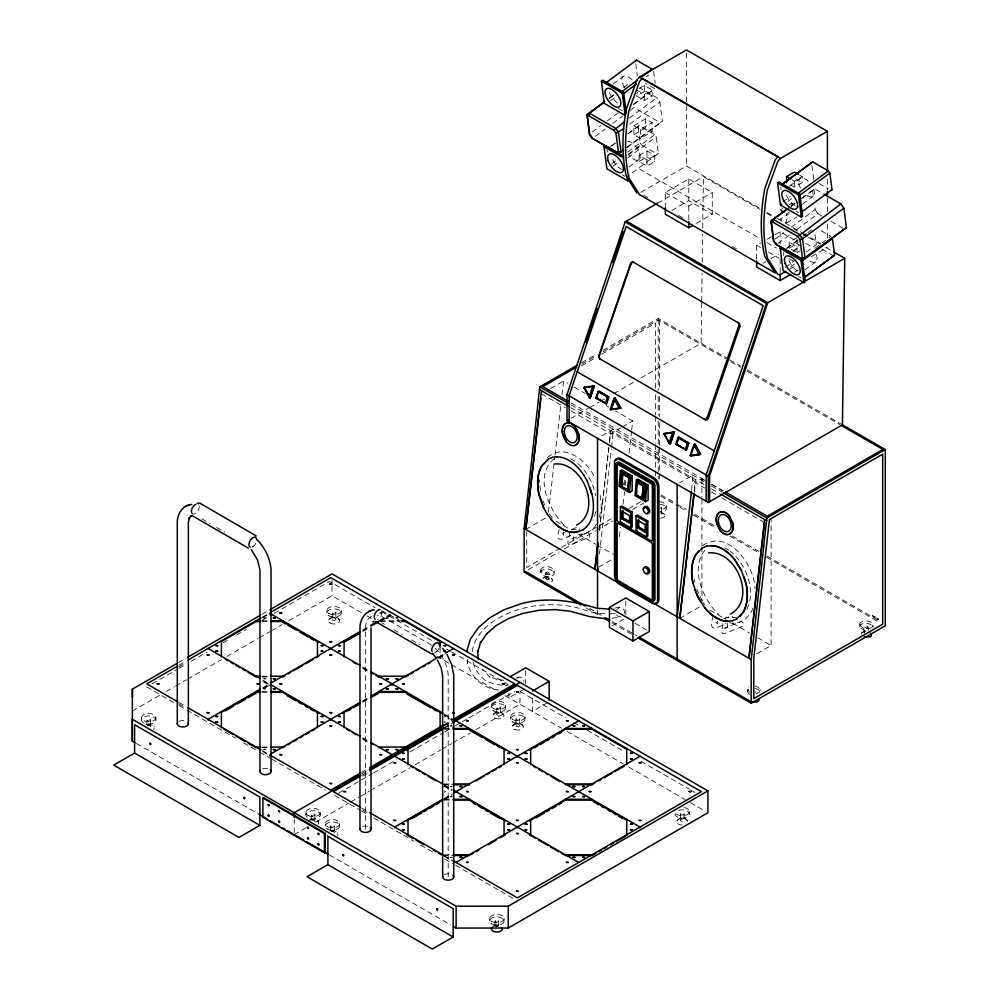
<?xml version="1.0" encoding="UTF-8"?>
<svg xmlns="http://www.w3.org/2000/svg" width="999" height="999" viewBox="0 0 999 999"><rect width="100%" height="100%" fill="white"/><g stroke="black" fill="none" stroke-linecap="round" stroke-linejoin="round"><path stroke-width="0.75" stroke-dasharray="5 3.75" d="M701.66 302.759L701.098 343.219L639.385 378.858M701.685 301.198L702.072 273.189M702.222 262.3L702.609 234.29M702.697 228.059L703.421 176.698L759.939 209.34M874.899 617.357L874.962 616.321M624.425 485.102L624.999 478.096M873.326 616.67L873.288 616.183M540.809 570.229L540.896 569.243C544.268 564.085 556.243 566.92 554.033 574.113C550.948 578.933 539.71 576.848 540.809 570.229C542.719 574.912 551.136 576.098 554.033 571.84L554.12 570.854M540.809 572.502L540.896 571.515C543.793 567.257 552.21 568.431 554.12 573.126M545.791 572.739L547.327 571.84L549.138 572.889L549.125 579.12L547.602 579.757L545.791 578.708L545.791 572.739L547.602 573.776L549.138 572.889M545.791 578.708L547.327 577.822L549.138 578.871M660.639 507.092L661.6 507.967L660.489 508.841M661.6 507.967L661.575 514.185L660.489 514.822M659.377 501.773C663.361 501.71 668.056 504.607 666.483 509.19L665.009 510.826L660.464 511.725M666.57 505.931L665.009 508.553L660.464 509.453M749.6 694.505L747.264 691.695L747.352 688.436L748.838 686.8M747.264 691.695L748.838 689.073M755.119 686.101L758.241 687.237L760.576 690.047L759.015 692.669L756.168 693.531M865.184 630.719L860.089 627.772L859.802 623.513C862.899 618.693 874.137 620.779 873.026 627.397M859.727 626.773L859.802 625.786C862.612 621.678 869.817 622.802 872.664 626.398M861.263 634.24L862.199 632.167L865.334 630.656M864.697 632.979C860.738 624.875 870.629 623.388 868.056 631.643M868.056 627.16L866.508 628.059L864.697 627.01M873.026 625.124L872.414 626.997M559.24 529.557C554.245 544.555 563.436 538.823 572.277 534.615M563.798 532.467L563.523 535.189L562.812 533.628L561.026 533.741L565.059 532.105M569.343 532.155C570.766 534.665 564.572 545.991 570.716 544.83L589.185 537.325L589.86 536.076L589.16 533.653L587.387 532.629L570.829 539.348L572.614 539.235L573.326 540.796L573.988 534.228M713.274 615.521C708.641 631.63 713.948 629.845 726.023 623.326M717.544 621.178L717.282 623.9L716.57 622.34L714.772 622.452L717.469 621.366M722.801 623.776C723.488 625.923 719.255 634.989 724.462 633.653L742.919 626.148L743.593 624.887L742.906 622.477L741.133 621.453L724.562 628.171L726.36 628.059L727.072 629.607L727.722 623.064M872.651 615.946L872.252 615.172L872.552 616.271M599.462 529.27L608.678 447.552M609.378 441.383L610.589 430.581M694.28 490.397L695.491 479.607M599.475 553.896L611.438 448.951M611.625 447.402L613.199 429.245L600.149 436.788M691.583 490.284L692.806 475.212L679.757 482.742M548.463 512.012L554.87 456.518M555.044 454.982L560.926 404.12M561.987 394.867L563.598 380.994L567.582 383.304M599.388 530.831L609.353 444.518M609.527 442.969L610.589 433.728L621.028 427.697M619.417 536.525L620.479 527.285M623.151 504.158L624.575 491.833M625.287 485.664L626.173 477.959M629.02 453.296L631.518 431.718M631.693 430.182L632.754 420.929L615.471 410.939M694.355 491.945L695.416 482.704L692.806 479.483L613.199 433.516L610.589 433.728L570.691 410.689M878.296 619.505L878.009 618.643M878.358 619.205L878.346 619.405M624.213 613.561C626.148 607.717 618.581 605.894 614.547 608.503M874.937 616.62L874.849 617.22M595.991 511.476L593.031 520.142M599.512 517.295L601.336 506.156L599.862 492.282M873.326 616.583L873.226 616.283M746.915 609.278C755.219 592.569 748.201 570.254 735.726 556.331M753.021 607.954C749.862 617.557 739.897 625.187 729.532 622.752M874.487 616.483L874.35 617.282M755.444 692.557L755.506 691.832M328.733 619.979C330.694 615.696 337.475 615.696 339.423 619.979M493.119 714.884C495.067 710.601 501.848 710.601 503.808 714.884M512.499 726.086C514.46 721.79 521.241 721.79 523.201 726.086M676.885 820.991C678.845 816.695 685.626 816.695 687.587 820.991M596.515 524.175C592.956 530.169 586.438 534.265 579.395 534.303M704.994 550.099C689.984 568.144 702.409 598.139 718.231 614.36M616.645 609.715L619.442 607.579M543.031 578.196C545.741 574.6 552.472 576.798 552.522 581.206L549.188 583.129M252.635 547.002L253.521 546.278M436.338 651.835L434.553 653.171M547.427 457.642C564.36 441.883 588.324 461.476 594.979 478.446M554.245 458.641C533.866 475.224 547.939 508.928 564.485 525.649M861.737 632.792L865.958 631.53M702.572 545.616C728.333 528.159 754.245 564.984 755.082 588.586M516.97 678.259C519.742 675.224 524.662 678.333 523.988 682.105M452.023 726.098L450.299 725.836L452.023 725.574M452.023 786.887L450.299 786.625L452.023 786.35M452.023 796.927L450.299 796.665L452.023 796.39M452.023 857.716L450.299 857.442L452.023 857.179M613.049 83.991L623.613 76.174M609.74 97.79L614.747 94.081M623.526 87.6L628.533 83.891M609.015 98.551L613.973 94.88M609.477 98.377L614.485 94.668M610.501 100.687L616.695 96.104M646.191 76.848L648.676 75.012M592.232 132.043L600.998 125.562M607.267 120.929L619.792 111.651M633.603 104.221L654.695 88.624L645.554 83.354M633.491 104.508L654.57 88.911M595.204 136.326L605.232 128.908M612.749 123.352L622.777 115.934M630.294 110.377L634.053 107.592L660.152 122.665L662.399 121.391L659.852 101.973L656.88 97.69L639.922 87.9M629.308 118.082L656.88 97.69M629.782 124.213L659.852 101.973M610.676 146.453L615.646 142.782M628.046 133.604L639.098 125.637L654.757 134.678L656.243 136.813L658.428 153.459L628.646 175.487M611.8 145.817L615.534 143.069M627.934 133.891L639.098 125.637M626.311 147.69L660.152 122.665M627.31 147.352L662.399 121.391M611.625 164.023L616.583 160.352M627.747 152.098L640.159 142.919L637.974 126.274M628.708 153.946L654.757 134.678M613.111 166.159L618.069 162.487M627.996 155.157L641.645 145.055L657.305 154.096L658.428 153.459M627.709 157.917L656.243 136.813M629.058 166.958L638.448 160.015M789.46 186.276L800.037 178.459A11.076 5.445 53.5 0 1 809.215 182.168M782.704 202.098L790.159 196.591M787.924 201.486L791.645 198.739M791.245 205.881L795.004 203.109M801.26 198.464L814.797 188.861L822.627 193.381M790.983 206.468L794.742 203.696M802.259 198.127L814.797 188.861M802.447 204.221L813.024 196.403M774.987 239.211L783.753 232.73M791.27 227.16L815.084 209.553L814.497 205.07M777.959 243.494L789.235 235.152M796.752 229.595L818.056 213.836L821.977 216.096M786.862 248.177L798.026 239.91M802.996 236.239L806.717 233.491M807.954 232.567L811.675 229.82M786.75 248.451L797.914 240.197M793.256 250.886L799.125 246.541M785.314 267.57L794.005 261.151M806.405 251.973L816.333 244.63L814.747 232.53M814.809 248.326L830.943 236.388L819.192 229.608M790.534 266.958L795.491 263.286M805.057 269.693L815.634 261.875M309.827 819.617L314.997 818.93L318.444 821.915M493.593 925.723L497.727 924.787L501.186 926.56M876.148 617.819L876.21 618.306M639.123 88.461L644.343 85.439L652.172 89.96L652.172 95.991L644.343 100.512L636.513 95.991L644.343 91.471L652.172 95.991M636.513 89.96L644.343 94.48L652.172 89.96M633.865 125.662L645.616 118.881L652.135 122.652L652.135 131.693L640.384 138.474L633.865 134.703L633.865 125.662L640.384 129.433L652.135 122.652M633.865 134.703L645.616 127.922L652.135 131.693M639.123 155.444L646.952 150.924L654.782 155.444L654.782 161.463L646.952 165.984L639.123 161.463L639.123 155.444L646.952 159.965L654.782 155.444M639.123 161.463L646.952 156.943L654.782 161.463M640.809 192.332L686.45 165.984L760.276 208.604M665.297 208.017L665.297 192.52L688.786 178.946L712.275 192.52L712.275 214.211L694.005 224.763M657.492 203.222L703.421 176.698M671.815 210.452L688.786 200.649L712.275 214.211M665.297 192.52L688.786 206.081L712.275 192.52M791.807 179.633L794.417 181.131L802.247 176.611L802.247 182.642L794.417 187.163L787.899 183.391M780.032 210.052L782.642 208.541M789.16 204.77L791.77 203.272L798.301 207.03M789.16 212.312L786.55 213.811L786.55 222.852L780.032 219.093L789.16 213.811M786.55 222.852L796.99 216.833M756.643 259.203L756.643 245.255L760.564 242.994M767.095 239.223L773.613 235.464M774.924 234.703L780.144 231.693L798.413 242.245M795.728 251.885L789.198 248.114L789.198 242.083L797.027 237.562M581.505 362.762L596.303 354.22M603.034 350.337L658.216 318.469L728.508 359.053M581.793 364.098L596.578 355.569M603.309 351.685L658.416 319.867L725.624 358.666M581.468 365.884L596.303 357.317M601.698 354.208L655.606 323.077L655.606 388.586M763.174 263.187L765.783 261.688M771.003 258.666L778.833 254.146M789.198 248.114L797.027 243.594L799.637 245.105L797.027 246.603L789.198 242.083M550.549 388.524L563.598 380.994M793.194 251.286L799.712 247.515M799.637 251.124L797.027 252.635L797.027 246.603M789.809 269.056L796.528 265.185M811.288 256.656L827.397 247.352M794.492 272.228L798.413 269.967M570.953 418.369L588.399 408.291M589.735 407.517L599.125 402.098M600.474 401.323L604.495 399.001M613.886 393.581L634.015 381.955M178.259 662.687L186.351 658.016M261.9 614.397L268.644 610.501M178.746 665.421L185.689 661.413M262.25 617.207L270.317 612.549M262.749 617.669L269.418 613.823M178.746 666.932L185.414 663.074M152.11 683.803L177.647 669.068M178.983 668.294L185.702 664.422M191.071 661.313L207.193 652.01M223.314 642.694L227.347 640.371M236.751 634.939L246.154 629.52M262.275 620.204L273.027 613.998M274.363 613.224L329.445 581.43L375.124 607.792M622.327 426.948L632.754 420.929M132.392 711.026L160.714 694.667M166.121 691.545L174.213 686.875M175.562 686.101L186.351 679.869M187.7 679.083L221.428 659.615M226.823 656.493L257.854 638.586M259.203 637.799L269.992 631.568M271.353 630.794L282.143 624.562M288.886 620.666L332.055 595.741L361.588 612.787M525.761 529.433L546.628 517.382M262.749 687.749L269.418 683.89L269.418 685.401L262.749 689.248M362.749 630.007L369.418 626.161M378.758 620.766L389.423 614.61M262.749 688.498L269.418 684.652L262.749 680.806M362.749 630.756L369.418 626.91M380.095 620.754L390.759 614.597M362.749 631.518L369.418 627.672M380.095 621.503L390.759 615.347M560.289 548.126L526.723 567.507L526.723 531.843M561.625 547.352L597.877 526.423M599.225 525.649L612.649 517.907M628.758 508.603L640.846 501.623M528.134 569.792L558.978 551.985M564.348 548.888L595.192 531.081M596.528 530.307L612.624 521.016M632.742 509.403L643.468 503.209M704.582 480.482L701.922 478.946L695.416 482.704L704.732 488.074M362.749 700.836L369.418 696.99M438.761 656.955L444.105 653.858M362.749 701.585L369.418 697.739M438.761 657.704L444.105 654.62M362.749 702.334L369.418 698.488M438.761 658.453L445.429 654.607M598.851 567.107L613.186 558.828M611.962 625.961L625.799 617.981M361.65 772.302L368.356 768.418M444.105 724.687L452.097 720.079L444.093 715.421M444.093 725.449L452.097 720.828M361.688 773.775L368.406 769.904M444.73 725.836L451.698 721.815M361.563 775.361L368.281 771.478M444.056 727.734L452.048 723.126M444.031 728.496L452.048 723.875M362.699 776.211L369.368 772.364M338.698 793.081L372.29 773.688M373.626 772.914L396.466 759.727M409.902 751.972L443.481 732.579M444.83 731.805L454.233 726.373M455.581 725.599L460.951 722.502M462.287 721.728L467.669 718.618M469.006 717.844L514.685 691.47M515.359 694.105L508.903 697.839L508.903 693.481M520.529 691.121L524.413 688.885M294.218 834.59L306.306 827.609M315.709 822.177L349.313 802.771M350.649 801.997L358.716 797.352M360.065 796.565L369.468 791.133M370.816 790.359L409.79 767.856M415.159 764.759L440.696 750.012M442.033 749.238L451.448 743.805M452.784 743.031L470.254 732.954M475.636 729.844L519.98 704.245L519.98 691.758M679.757 618.344L700.624 606.293M547.902 702.447L532.392 711.4L532.392 696.865M444.031 798.576L452.048 793.943M444.031 799.325L452.048 794.704M444.031 800.074L452.035 795.454M756.755 653.758L771.091 645.479L771.091 518.881M146.029 724.375L150.612 724.025L154.058 727.01M329.807 830.481L334.39 830.132L337.837 833.104M543.556 577.946L548.389 577.422L551.685 578.945M871.465 627.747C867.656 629.532 861.45 628.808 859.727 624.5M571.803 529.358L577.584 527.035L579.919 529.233M724.2 618.618L731.343 615.746L733.678 617.944M516.695 678.009L518.981 677.122M571.378 529.358L579.158 529.258M723.888 618.443L728.021 617.544L737.237 617.632M612.287 618.244L620.891 616.833L617.682 616.258L616.258 614.46M444.493 716.021L445.654 716.533L444.493 717.045M444.493 721.578L445.654 722.09L444.493 722.602M444.667 792.17L445.591 791.645L444.667 791.108M660.339 518.244L664.56 516.97L664.273 514.01M262.025 620.754L269.418 620.754M380.257 620.754L399.488 620.754M262.025 621.515L269.418 621.515M380.257 621.515L399.488 621.515M262.025 676.211L269.418 676.211M262.025 676.96L269.418 676.96M262.025 691.583L269.418 691.583M262.025 692.332L269.418 692.332M444.205 728.496L451.598 728.496M444.205 729.258L451.598 729.258M262.025 747.04L269.418 747.04M262.025 747.789L269.418 747.789M444.205 783.953L451.598 783.953M442.719 784.715L451.598 784.715M444.205 799.325L451.598 799.325M444.205 800.074L451.598 800.074M444.205 854.782L451.598 854.782M442.719 855.531L451.598 855.531M503.758 680.294L495.966 679.033L496.865 679.27L489.198 676.623L489.872 677.16L482.267 669.155L482.679 669.954M659.377 504.045L664.248 505.394L666.57 508.204M498.851 689.922C483.566 689.11 470.966 677.509 467.544 662.737M660.476 511.538L664.76 514.747M660.839 512.487L664.148 514.01M755.119 688.386L758.241 689.51L760.576 692.319L760.576 690.047M381.793 610.789L399.038 619.954M660.639 513.061L661.6 513.948M570.454 458.766C583.578 465.147 592.969 480.756 595.591 495.816M819.13 183.566L828.258 188.836M799.637 175.112L802.247 176.611M795.728 178.871L802.247 182.642M831.106 221.366L844.155 228.908M618.456 108.554L622.377 110.814M795.941 211.026L798.551 212.525M766.995 212.487L776.385 217.907M777.734 218.681L801.897 232.63M803.233 233.404L820.679 243.481M766.67 213.224L773.401 217.108M793.593 228.759L797.627 231.094M803.009 234.203L807.055 236.538M808.391 237.312L820.504 244.305M825.898 247.415L831.28 250.524M821.74 249.038L833.478 255.819M639.472 168.993L760.276 238.749M766.995 242.62L776.385 248.052M789.272 258.666L794.492 261.688M756.643 245.255L760.564 247.515M768.393 252.035L778.833 258.067M622.377 174.775L624.987 176.286M798.551 276.498L801.161 277.997M643.718 195.305L647.752 197.627M678.658 215.472L684.028 218.581M732.404 246.503L736.438 248.838M729.857 359.827L740.671 366.071M747.427 369.98L842.419 424.812M730.756 361.775L740.409 367.207M746.89 371.091L839.872 424.625M574.238 387.137L584.877 393.281M606.156 405.569L608.816 407.105M571.041 402.909L704.108 479.732M712.175 484.39L722.926 490.596M711.238 484.315L723.214 491.233M570.866 404.807L704.67 482.055M711.438 485.964L722.252 492.207M570.729 407.567L704.794 484.977M711.438 488.811L719.542 493.494M541.421 393.793L565.372 407.617M711.388 491.92L716.708 494.992M722.027 498.064L764.585 522.627M660.863 494.792L675.649 503.334M676.997 504.108L686.4 509.54M694.467 514.198L715.971 526.61M732.105 535.926L758.99 551.448M767.057 556.106L879.957 621.291M660.926 496.253L678.496 506.393M679.844 507.18L686.6 511.076M693.356 514.985L714.984 527.472M729.857 536.051L759.59 553.221M766.345 557.117L879.894 622.677M555.919 521.241L570.541 529.695M578.521 534.303L595.816 544.28M597.152 545.054L613.111 554.258M709.902 610.152L725.873 619.368M732.517 623.201L749.812 633.191M757.791 637.799L771.091 645.479M634.939 623.251L646.678 630.032M589.535 608.453L604.295 616.982M612.387 621.653L636.675 635.676M586.288 608.016L601.161 616.595M611.975 622.839L633.603 635.327M381.843 611.675L434.24 641.92M446.328 648.9L450.362 651.236M451.698 652.01L508.129 684.59M520.054 691.47L565.734 717.844M573.801 722.502L580.519 726.373M587.237 730.257L624.85 751.972M640.971 761.275L689.335 789.198M690.671 789.984L696.053 793.081M201.81 518.868L209.915 523.551M216.671 527.447L224.775 532.13M381.793 622.777L384.49 624.338M393.943 629.795L402.048 634.477M411.513 639.934L419.617 644.617M366.958 615.896L372.327 618.993M436.763 656.193L450.187 663.935M451.523 664.722L497.165 691.071M505.219 695.716L561.6 728.259M566.97 731.368L623.339 763.91M628.708 767.02L685.089 799.562M690.459 802.659L705.219 811.188M362.749 666.957L369.418 670.804M444.093 713.923L452.097 718.543M362.749 667.719L369.418 671.565M444.093 714.672L452.097 719.292M362.749 668.468L369.418 672.315M262.749 680.044L269.418 683.89M362.749 737.786L369.418 741.633M444.031 784.715L452.048 789.335M362.749 738.536L369.418 742.382M444.031 785.464L452.048 790.084M262.749 681.555L269.418 685.401M362.749 739.297L369.418 743.144M444.031 786.225L452.035 790.833M178.746 702.372L185.689 706.38M262.25 750.586L270.317 755.244M361.563 807.929L368.281 811.8M444.056 855.544L452.048 860.164M262.749 751.623L269.418 755.469M444.031 856.293L452.048 860.913M178.746 703.883L185.414 707.729M362.699 810.089L368.032 813.161M146.741 686.912L173.614 702.422M178.983 705.531L185.702 709.402M187.05 710.177L235.414 738.099M243.469 742.756L258.242 751.285M259.59 752.06L270.342 758.266M271.678 759.04L325.412 790.072M334.665 795.404L360.189 810.139M361.538 810.926L368.256 814.797M373.626 817.906L413.936 841.17M420.641 845.042L435.427 853.583M444.83 859.003L454.233 864.435M455.581 865.209L516.033 900.111M136.351 743.443L259.128 814.335M329.295 854.844L450.724 924.949M724.687 547.789L729.083 550.312M749.6 692.232L747.264 689.422M730.219 551.236L733.616 554.033M878.046 618.793L878.258 619.467M551.823 578.933L552.297 579.682M549.35 513.911L552.684 518.518M703.146 602.497L704.807 604.82M815.084 209.553L818.056 213.836M640.159 142.919L641.645 145.055M702.447 601.223L696.827 589.26M542.957 500.711L545.804 507.529M540.447 490.871L539.448 479.807M694.38 579.42L694.829 582.23M811.937 165.534L813.723 179.158M812.549 190.122L813.723 199.088M780.731 186.963L781.131 189.985M783.341 252.435L783.74 255.469M653.633 71.341L655.219 83.454M635.764 63.824L637.35 75.924M606.955 149.213L607.355 152.235M467.307 659.402L467.607 663.686M827.397 179.283L827.397 190.11M827.397 197.852L827.397 214.872M827.397 224.151L827.397 238.074M797.027 239.073L797.027 243.594M794.417 181.131L794.417 187.163M791.77 203.272L791.77 206.281M780.144 231.693L780.144 244.093M780.144 258.816L780.144 272.764M701.922 478.946L701.922 497.465M701.922 499.013L701.922 545.329M701.922 546.878L701.922 600.911M689.435 811.575L689.435 813.985M688.786 178.946L688.786 200.649M688.786 206.081L688.786 220.03M686.45 53.047L686.45 104.096M686.45 105.644L686.45 165.984M684.053 813.985A1.811 1.049 0 0 1 681.33 814.884A1.811 1.049 0 0 1 681.33 813.074A1.811 1.049 0 0 1 684.053 813.985L684.053 820.316A1.811 1.049 0 0 1 681.33 821.215A1.811 1.049 0 0 1 681.33 819.405A1.811 1.049 0 0 1 684.053 820.316M680.419 813.985L680.419 820.316M659.527 320.654L659.527 390.309M659.527 396.503L659.527 416.62M659.527 422.814L659.527 446.029M659.527 447.577L659.527 472.352M659.527 473.901L659.527 481.643M658.216 318.469L658.216 390.209M658.216 396.441L658.216 415.159M658.216 421.391L658.216 447.902M658.216 449.463L658.216 474.413M658.216 475.974L658.216 479.095M655.606 394.83L655.606 415.109M655.606 416.67L655.606 443.181M655.606 444.742L655.606 469.705M655.606 471.266L655.606 475.936M646.952 150.924L646.952 156.943M646.952 159.965L646.952 165.984M645.616 118.881L645.616 127.922M644.343 85.439L644.343 91.471M644.343 94.48L644.343 100.512M640.384 129.433L640.384 138.474M625.799 601.036L625.799 614.897M597.539 610.077L597.539 613.086M525.699 670.691L525.699 683.778M525.049 716.67L525.049 719.08M519.667 719.08A1.811 1.049 0 0 1 516.945 719.979A1.811 1.049 0 0 1 516.945 718.169A1.811 1.049 0 0 1 519.667 719.08L519.667 725.411M516.033 719.08L516.033 725.411M510.651 716.67L510.651 719.08M505.656 705.469L505.656 707.879M504.07 918.593L504.07 921.003M500.274 707.879L500.274 714.21A1.811 1.049 0 0 1 497.552 715.122A1.811 1.049 0 0 1 497.552 713.298A1.811 1.049 0 0 1 500.274 714.21M498.688 921.003A1.811 1.049 0 0 1 495.966 921.902A1.811 1.049 0 0 1 495.966 920.091A1.811 1.049 0 0 1 498.688 921.003L498.688 927.334M496.653 707.879L496.653 714.21M495.054 921.003L495.054 927.334M491.258 705.469L491.258 707.879M489.672 918.593L489.672 921.003M448.189 876.972L448.189 675.436A26.861 15.509 60 0 0 434.74 647.901M440.109 647.702L440.109 656.917M365.509 829.245L365.509 627.697A26.861 15.509 60 0 1 373.264 615.696M341.283 610.564L341.283 612.974M339.685 823.688L339.685 826.098M335.889 612.974L335.889 619.305M334.303 826.098A1.811 1.049 0 0 1 331.581 826.997A1.811 1.049 0 0 1 331.581 825.186A1.811 1.049 0 0 1 334.303 826.098L334.303 832.429M332.267 612.974L332.267 619.305M332.055 580.132L332.055 584.815M332.055 586.376L332.055 595.741M330.669 826.098L330.669 832.429M326.885 610.564L326.885 612.974M325.287 823.688L325.287 826.098M320.292 812.487L320.292 814.897A7.193 4.158 0 0 1 309.503 818.506A7.193 4.158 0 0 1 309.503 811.3A7.193 4.158 0 0 1 320.292 814.897M314.91 814.897L314.91 821.228M311.288 814.897L311.288 821.228M305.894 812.487L305.894 814.897M294.218 818.98L294.218 833.029M269.418 613.074L269.418 614.585M269.418 754.72L269.418 756.231M155.906 717.582A7.193 4.158 0 0 1 145.117 721.178A7.193 4.158 0 0 1 145.117 713.985A7.193 4.158 0 0 1 155.906 717.582L155.906 719.992M150.524 719.992L150.524 726.323M146.903 719.992L146.903 726.323M141.521 717.582L141.521 719.992M431.618 645.329A26.861 15.509 60 0 0 429.22 643.768L384.465 617.931A26.861 15.509 60 0 0 377.447 615.434M472.989 662.212A72.727 45.38 -5.8 0 0 485.976 680.931A81.631 47.128 60 0 0 502.709 685.239M472.24 651.61A72.727 45.38 -5.8 0 1 513.548 611.226A72.727 45.38 -5.8 0 1 586.301 610.639A132.742 76.636 60 0 0 607.779 613.811M615.234 613.136A132.742 76.636 60 0 1 610.314 613.698M507.879 685.177A81.631 47.128 60 0 1 505.332 685.302M178.908 721.515A5.532 3.197 0 0 1 185.589 721.003M262.737 768.731A5.532 3.197 0 0 1 268.269 768.731M198.326 504.395A5.532 3.197 -60 0 1 198.726 504.82M199.188 506.018A5.532 3.197 -60 0 1 197.577 511.426A5.532 3.197 -60 0 1 193.381 514.06M255.831 543.394A5.532 3.197 -60 0 1 252.16 547.065M311.813 820.491A1.811 1.049 0 0 1 314.198 820.404A1.811 1.049 0 0 1 314.673 821.752M309.178 820.479A5.532 3.197 0 0 1 316.471 820.204A5.532 3.197 0 0 1 317.894 824.337M147.427 725.586A1.811 1.049 0 0 1 149.825 725.499A1.811 1.049 0 0 1 150.287 726.847M147.278 724.75A5.532 3.197 0 0 1 153.109 725.886A5.532 3.197 0 0 1 153.509 729.432M143.631 722.939A7.193 4.158 0 0 1 146.254 716.096A7.193 4.158 0 0 1 155.881 720.354A7.193 4.158 0 0 1 145.117 723.601M444.268 874.712A5.532 3.197 0 0 1 452.097 874.712M362.737 826.473A5.532 3.197 0 0 1 368.281 826.473M439.048 648.076A5.532 3.197 -60 0 1 434.328 652.797M382.005 611.575A5.532 3.197 -60 0 1 377.485 619.417M682.23 825.012A5.532 3.197 0 0 1 676.698 821.815A5.532 3.197 0 0 1 682.23 818.618C684.065 818.98 680.431 819.355 682.23 818.493A5.532 3.197 0 0 1 687.774 821.815M684.103 807.554A7.193 4.158 0 0 1 687.324 814.51A7.193 4.158 0 0 1 675.287 812.649M678.633 810.389A7.193 4.158 0 0 1 689.322 813.261A7.193 4.158 0 0 1 680.981 818.069A7.193 4.158 0 0 1 675.998 811.9M331.206 831.68A1.811 1.049 0 0 1 333.591 831.593A1.811 1.049 0 0 1 334.053 832.954M331.056 830.843A5.532 3.197 0 0 1 336.875 831.992A5.532 3.197 0 0 1 337.287 835.526M327.697 835.526A5.532 3.197 0 0 1 327.135 834.764M495.591 926.585A1.811 1.049 0 0 1 498.151 926.585M492.957 926.572A5.532 3.197 0 0 1 500.786 926.572M624.712 87.687A11.076 5.445 53.5 0 1 623.014 76.548A11.076 5.445 53.5 0 1 632.991 80.732M637.537 92.145A11.076 5.445 53.5 0 1 636.937 93.619M617.582 103.047A11.076 5.445 53.5 0 1 609.415 92.333M627.734 141.359A11.076 5.445 53.5 0 1 640.209 155.669A11.076 5.445 53.5 0 1 629.083 155.457M622.202 169.505A11.076 5.445 53.5 0 1 612.025 157.817M813.686 189.273A11.076 5.445 53.5 0 1 805.868 194.555M800.486 188.049A11.076 5.445 53.5 0 1 800.037 178.459M795.004 205.482A11.076 5.445 53.5 0 1 786.45 195.142M816.295 254.745A11.076 5.445 53.5 0 1 808.478 260.027M805.781 243.606A11.076 5.445 53.5 0 1 811.825 247.64M797.614 270.954A11.076 5.445 53.5 0 1 788.436 258.279M546.928 577.285L548.001 577.497L546.977 577.21M873.613 616.033L873.688 616.133M877.447 618.131L877.684 619.093L877.384 618.106M148.152 724.75L149.301 724.837L148.202 724.675M263.711 617.956L265.534 618.094L263.711 617.956M263.711 678.733L265.534 678.87L263.711 678.733M263.711 688.786L265.534 688.923L263.711 688.786M263.711 749.562L265.534 749.7L263.711 749.562M333.516 617.732L334.665 617.819L333.566 617.657M312.525 819.655L313.686 819.742L312.525 819.655M379.832 612.936L381.655 613.074L379.832 612.936M331.918 830.856L333.079 830.943L331.918 830.856M386.388 617.956L388.199 618.094L386.388 617.956M497.889 712.637L499.05 712.724L497.952 712.562M517.282 723.838L518.444 723.925L517.345 723.751M496.303 925.761L497.452 925.848L496.303 925.761M497.177 708.616A1.811 1.049 0 0 0 500.212 708.154A1.811 1.049 0 0 0 497.989 706.867A1.811 1.049 0 0 0 497.177 708.616M495.691 718.481A5.532 3.197 0 0 0 503.996 715.721A5.532 3.197 0 0 0 495.691 712.949A5.532 3.197 0 0 0 495.691 718.481M493.369 708.403A7.193 4.158 0 0 0 505.419 706.543A7.193 4.158 0 0 0 496.603 701.46A7.193 4.158 0 0 0 493.369 708.403M493.369 710.813A7.193 4.158 0 0 0 505.419 708.953A7.193 4.158 0 0 0 496.603 703.87A7.193 4.158 0 0 0 493.369 710.813M332.792 613.711A1.811 1.049 0 0 0 335.826 613.249A1.811 1.049 0 0 0 333.616 611.962A1.811 1.049 0 0 0 332.792 613.711M332.792 620.042A1.811 1.049 0 0 0 335.826 619.58A1.811 1.049 0 0 0 333.616 618.294A1.811 1.049 0 0 0 332.792 620.042M330.169 623.076A5.532 3.197 0 0 0 339.423 621.64A5.532 3.197 0 0 0 332.642 617.719A5.532 3.197 0 0 0 330.169 623.076M328.996 613.498A7.193 4.158 0 0 0 341.034 611.638A7.193 4.158 0 0 0 332.217 606.555A7.193 4.158 0 0 0 328.996 613.498M328.996 615.921A7.193 4.158 0 0 0 341.034 614.048A7.193 4.158 0 0 0 332.217 608.965A7.193 4.158 0 0 0 328.996 615.921M311.813 815.646A1.811 1.049 0 0 0 314.847 815.172A1.811 1.049 0 0 0 312.625 813.885A1.811 1.049 0 0 0 311.813 815.646M308.004 815.434A7.193 4.158 0 0 0 320.055 813.561A7.193 4.158 0 0 0 311.238 808.478A7.193 4.158 0 0 0 308.004 815.434M147.427 720.741A1.811 1.049 0 0 0 150.462 720.267A1.811 1.049 0 0 0 148.252 718.98A1.811 1.049 0 0 0 147.427 720.741M516.57 726.148A1.811 1.049 0 0 0 519.605 725.674A1.811 1.049 0 0 0 517.382 724.4A1.811 1.049 0 0 0 516.57 726.148M515.084 729.682A5.532 3.197 0 0 0 523.389 726.91A5.532 3.197 0 0 0 515.084 724.15A5.532 3.197 0 0 0 515.084 729.682M512.762 719.605A7.193 4.158 0 0 0 524.8 717.744A7.193 4.158 0 0 0 515.996 712.649A7.193 4.158 0 0 0 512.762 719.605M512.762 722.015A7.193 4.158 0 0 0 524.8 720.154A7.193 4.158 0 0 0 515.996 715.059A7.193 4.158 0 0 0 512.762 722.015M327.397 826.623A7.193 4.158 0 0 0 339.435 824.762A7.193 4.158 0 0 0 330.619 819.667A7.193 4.158 0 0 0 327.397 826.623M327.397 829.033A7.193 4.158 0 0 0 339.435 827.172A7.193 4.158 0 0 0 330.619 822.077A7.193 4.158 0 0 0 327.397 829.033M491.783 921.528A7.193 4.158 0 0 0 503.821 919.667A7.193 4.158 0 0 0 495.005 914.572A7.193 4.158 0 0 0 491.783 921.528M491.783 923.938A7.193 4.158 0 0 0 503.821 922.077A7.193 4.158 0 0 0 495.005 916.982A7.193 4.158 0 0 0 491.783 923.938"/><path stroke-width="1.5" d="M135.002 742.669L132.305 741.108L132.392 689.173L176.91 663.461M833.965 252.073L844.742 258.291L842.419 424.812L708.316 502.472L566.995 420.654L566.995 394.58L625.149 221.89L657.492 203.222M623.551 150.125L618.793 153.247L616.783 152.51L591.758 138.062L589.66 135.04L587.175 114.473L604.72 101.498M823.925 194.131L840.896 203.933L843.868 208.217L846.403 227.635L802.809 259.49L775.773 244.305L773.676 241.271L771.191 220.717L787.487 208.666M620.391 470.616L619.093 486.438L629.532 492.47L632.142 490.959L632.142 475.886L621.703 469.867L620.391 470.616L630.831 476.648L632.142 475.886M621.84 486.288L620.529 485.539L621.565 472.939L622.877 473.701L621.828 487.05L627.709 490.434L629.395 477.46L622.877 474.375L629.395 477.46M621.828 487.05L622.827 482.517M627.709 490.434L628.746 477.759M629.532 492.47L630.831 476.648M636.363 479.832L635.064 495.654L645.504 501.685L648.114 500.174L648.114 485.114L637.674 479.083L636.363 479.832L646.803 485.864L648.114 485.114M635.851 495.142L637.537 482.167L643.418 485.551L642.369 498.226L635.851 495.142L641.196 497.552M636.5 494.842L636.85 490.609M641.72 498.526L643.418 485.551M645.504 501.685L646.803 485.864M580.881 604.894L524.113 572.115L524.113 528.483L539.772 386.85L577.459 365.097M525.836 529.47L541.495 390.696M597.889 543.156L594.929 569.368L597.964 543.156M679.832 618.381L693.93 493.481M764.585 519.492L748.925 658.266L764.585 522.627M751.186 703.221L751.186 659.577L766.857 517.957L885.289 449.575L885.289 625.786L751.186 703.221L637.649 637.662M597.539 570.866L597.889 567.782M677.147 616.833L691.408 491.82M525.761 529.433L540.896 398.414M679.757 618.344L694.18 493.494M589.66 135.04L587.262 116.758L588.861 115.859L589.422 113.212L604.47 102.085M773.676 241.271L771.278 223.002L772.864 222.103L773.438 219.443L788.473 208.329M466.745 651.336L470.492 638.998L478.533 627.522L489.56 617.919L503.583 609.977L520.104 604.058C545.516 596.528 571.84 600.574 596.615 608.129M585.664 342.445L597.102 308.429M612.499 262.575L622.939 231.506M589.098 397.127L592.719 386.376L593.781 386.326L590.159 397.065L589.098 397.127L583.866 387.687L593.781 386.326M593.643 386.326L590.034 397.078L588.536 394.38M590.109 397.989L594.355 385.776L590.247 397.989L584.165 387.275L594.355 385.776M598.963 391.633L608.503 397.053L606.206 403.484L595.879 398.102L598.039 391.683L599.1 391.62M596.341 398.276L598.776 391.034L608.965 396.828L606.518 404.071L596.478 398.276M605.269 403.534L607.429 397.103L608.503 397.053M610.239 409.328L613.861 398.589L614.922 398.526L620.154 407.967L610.239 409.328L611.301 409.278M610.726 409.815L614.71 397.614L620.791 408.329L614.847 397.614M611.625 407.942L613.886 401.223M612.662 405.244L614.023 401.211M669.08 443.306L672.702 432.555L673.763 432.505L670.142 443.244L669.08 443.306L663.848 433.866L672.702 432.555M670.017 443.256L673.626 432.505L664.772 433.816M670.229 444.168L674.337 431.955L670.229 444.168L664.148 433.454L674.337 431.955M683.503 448.114L686.313 449.65L675.861 444.28L678.021 437.862L679.083 437.799M676.323 444.455L678.895 437.2L676.323 444.455L686.513 450.249L688.948 443.007L678.771 437.212M685.252 449.712L687.424 443.281L688.486 443.231L686.188 449.662M691.283 455.457L690.222 455.507L693.843 444.767L694.904 444.705L700.149 454.145L691.158 455.457M690.584 455.994L694.829 443.793L700.774 454.508L690.721 455.994M626.423 221.154L767.744 302.747L709.59 475.811L709.59 501.735L708.316 502.472L708.316 476.173L766.47 303.484L844.742 258.291M708.279 418.319L739.772 326.785M630.993 263.873L599.4 355.594A3.084 2.373 88.9 0 0 600.436 359.24M707.13 417.794L738.723 326.061M564.485 424.288L563.436 425.512A12.313 7.93 66.5 0 0 562.587 434.328L566.158 441.683A11.638 7.492 66.5 0 0 573.239 445.729L574.75 445.479M576.898 444.155L577.784 443.007A12.313 7.93 66.5 0 0 578.633 434.19L576.248 428.459M586.163 527.247L589.21 523.376A40.597 26.124 66.5 0 0 592.02 494.33L587.325 481.468M718.531 513.149L717.632 514.285A12.313 7.93 66.5 0 0 716.72 523.064L720.242 530.444A11.638 7.492 66.5 0 0 727.322 534.577M699.025 550.636L696.078 554.408A40.597 26.124 66.5 0 0 693.069 583.329L697.402 596.328L704.682 607.667A38.349 24.675 66.5 0 0 727.859 621.328M730.843 533.116L731.73 531.98A12.313 7.93 66.5 0 0 732.642 523.201L729.12 515.821A11.638 7.492 66.5 0 0 722.052 511.688L720.691 511.863M739.984 616.321L742.931 612.562A40.597 26.124 66.5 0 0 746.091 583.566L741.47 570.691L734.327 559.29A38.349 24.675 66.5 0 0 711.001 545.691M616.783 152.51L618.369 151.611L615.983 133.342L613.873 130.307L624.3 121.791M800.786 258.741L802.384 257.854L799.987 239.573L797.889 236.551L840.896 203.933M827.397 171.553L827.397 131.319L686.45 49.95L639.472 77.073L636.863 80.082L626.423 108.716A178.247 102.909 -60 0 0 626.423 176.536L636.863 193.107M642.082 78.584L639.472 81.593L629.033 110.227A178.247 102.909 -60 0 0 629.033 178.034L639.472 194.618L775.199 272.977L764.759 256.393A178.247 102.909 -60 0 1 764.759 188.586L775.199 159.952L777.809 156.943M827.397 131.319L780.419 158.454L777.809 161.463L767.369 190.097A178.247 102.909 -60 0 0 767.369 257.904L777.809 274.488L780.419 274.488L785.788 271.378M372.814 622.102L373.726 621.366M564.323 424.35L565.559 423.426M548.401 459.078L541.945 465.709A40.597 26.124 66.5 0 0 539.148 494.755L543.706 507.679M575.824 445.017L577.946 442.932A12.313 7.93 66.5 0 0 578.796 434.128L575.062 426.835A11.638 7.492 66.5 0 0 567.981 422.777L566.633 422.964M582.617 530.069L586.301 527.185M719.617 512.3L717.469 514.348A12.313 7.93 66.5 0 0 716.558 523.126L720.092 530.506A11.638 7.492 66.5 0 0 727.16 534.64L728.683 534.403M702.584 547.877L695.928 554.457A40.597 26.124 66.5 0 0 692.919 583.391M729.757 533.953L731.892 531.905A12.313 7.93 66.5 0 0 732.804 523.139L729.282 515.746A11.638 7.492 66.5 0 0 722.215 511.625L719.455 512.375M736.425 619.093L743.081 612.499A40.597 26.124 66.5 0 0 745.941 583.628L744.08 577.06M396.103 617.832L397.702 617.832M601.386 81.156L622.265 93.219L625.174 115.409L604.295 103.359L601.386 81.156L602.684 80.207L623.563 92.258L626.273 112.974M605.469 83.104L636.488 60.165L652.147 69.206L642.22 76.536M622.377 91.221L637.262 80.207M622.265 93.219L623.563 92.258M622.627 94.281L636.263 84.191M623.513 128.859L615.983 133.342M629.083 179.932L627.784 180.894L606.905 168.831L603.995 146.641L605.294 145.679L623.563 156.231M622.552 150.474L618.793 153.247L591.758 138.062M777.572 182.879L778.858 181.918L799.737 193.981L802.647 216.171L801.36 217.133L780.481 205.082L777.572 182.879L798.451 194.93L801.36 217.133M781.767 184.528L812.674 161.875L828.333 170.916L829.819 173.064L831.992 189.71L801.098 212.362M782.891 183.903L812.674 161.875M780.481 205.082L781.767 204.121M797.314 193.856L828.333 170.916M798.451 194.93L799.737 193.981M800.037 195.08L829.819 173.064M780.182 248.351L781.468 247.402L802.347 259.453L805.256 281.656L803.97 282.605L783.091 270.554L780.182 248.351L801.061 260.402L803.97 282.605M843.868 208.217L802.509 238.798L799.987 239.573M801.061 260.402L802.347 259.453M801.41 261.476L832.429 238.536L834.602 255.182L803.596 278.122M804.944 276.923L834.602 255.182M191.771 504.42C182.892 504.957 177.36 513.786 177.285 522.04L177.285 723.776M374.463 609.889C365.572 610.426 360.052 619.255 359.965 627.509L359.965 829.245M665.297 208.017L665.297 214.211L688.786 227.772L692.707 225.512M786.588 182.642L786.588 176.611L794.417 172.09L798.338 174.35M576.423 367.207L542.819 386.613L568.356 401.348M756.643 260.751L756.643 266.958L780.144 280.519L790.584 274.488M566.995 420.654L568.269 419.917M187.7 657.23L260.552 615.172M269.992 609.727L332.055 573.888L707.904 790.883L707.904 812.736L508.241 928.021L456.118 928.071L453.421 926.51M177.635 666.058L146.741 683.89L177.635 701.735M188.074 660.027L260.914 617.981M270.317 612.549L330.756 577.659L514.76 683.89L452.984 719.567M221.416 641.545L257.417 620.754M134.59 753.059L113.711 765.109L238.986 837.437L259.865 825.386L259.865 797.052L134.59 724.725L134.59 753.059L259.865 825.386M260.102 689.273L208.079 719.305L208.079 720.067M270.741 683.129L360.09 631.543M370.754 625.386L377.422 621.54M221.416 712.362L257.417 691.583M285.414 675.411L282.754 676.947L282.729 676.211L270.891 676.211M288.087 673.875L290.746 672.327M293.419 670.791L302.747 665.409M305.419 663.86L313.424 659.24M316.084 657.704L318.756 656.168M342.757 642.307L360.09 632.305M370.754 626.148L378.758 621.528M225.412 710.813L233.416 706.193M237.412 703.883L245.417 699.263M248.077 697.727L256.081 693.106M345.417 641.52L358.753 633.828M620.391 506.78L621.703 506.031L632.142 512.05L632.142 527.122L630.831 527.884L620.391 521.853L620.391 506.78L630.831 512.812L632.142 512.05M621.703 518.643L629.545 523.164L629.545 515.621L621.703 511.101L621.703 518.643L623.014 517.882L629.545 521.653M636.051 515.821L637.362 515.072L647.802 521.091L647.802 536.163L646.49 536.925L636.051 530.894L636.051 515.821L646.49 521.853L647.802 521.091M637.374 527.684L638.673 526.923L646.503 531.443L645.204 532.205L637.374 527.684L637.374 520.142L645.204 524.662L646.503 523.913M636.051 530.894L637.362 530.144M270.741 753.958L360.09 702.372M370.754 696.216L437.425 657.717M445.429 653.109L453.421 648.488M285.414 746.241L282.754 747.776L282.729 747.04L270.891 747.04M288.087 744.692L290.746 743.156M293.419 741.62L297.415 739.31M300.087 737.774L302.747 736.226M305.419 734.69L309.415 732.379M312.088 730.843L314.747 729.295M342.757 713.136L360.09 703.121M370.754 696.965L380.095 691.583M408.091 675.411L405.419 676.947L405.407 676.211L378.783 676.211L378.783 676.96M410.751 673.875L413.424 672.327M416.096 670.791L418.756 669.255M422.764 666.945L425.424 665.409M428.096 663.86L430.756 662.325M348.089 710.813L350.749 709.265M353.421 707.729L358.753 704.645M372.09 696.952L378.758 693.106M262.912 798.039L263.561 797.664L325.15 833.228L325.15 852.447L324.5 852.834L262.912 817.269L262.912 798.039L324.5 833.603L325.15 833.228M609.452 607.392L625.799 597.951L649.288 611.513L649.288 631.543L632.941 640.971L609.452 627.409L609.452 607.392L632.941 620.953L649.288 611.513M262.912 817.269L263.561 816.895M510.189 676.735L525.699 667.782L549.188 681.343L549.188 700.249M360.302 773.076L330.756 790.134L270.317 755.244M369.705 767.644L443.581 724.999M408.091 746.241L405.419 747.776L405.407 747.04L378.783 747.04L378.783 747.789M416.096 741.62L420.092 739.31M422.764 737.774L425.424 736.226M428.096 734.69L432.092 732.379M434.765 730.843L437.425 729.295M360.065 774.725L294.218 812.736L294.218 817.419M369.468 769.292L443.381 726.61M452.784 721.178L519.98 682.392M360.227 776.136L333.366 791.645L360.227 807.155M369.63 770.704L443.506 728.059M452.897 722.627L517.37 685.401L701.385 791.645L517.37 897.876L452.897 860.651M406.705 750.049L442.707 729.27M532.392 691.046L549.188 681.343M327.897 864.659L307.018 876.722L432.305 949.05L453.184 937L453.184 908.665L327.897 836.338L327.897 864.659L453.184 937M442.707 799.337L394.705 827.047L394.705 827.809M453.371 793.181L578.708 720.816M406.705 820.878L442.707 800.087M476.036 780.843L484.04 776.223M486.7 774.687L489.373 773.151M492.032 771.603L496.041 769.305M498.701 767.756L501.373 766.221M529.37 750.049L566.708 728.496M412.038 818.556L421.366 813.161M424.038 811.625L426.698 810.089M429.37 808.541L433.366 806.23M436.039 804.694L438.698 803.159M534.702 747.727L537.375 746.191M540.047 744.642L544.043 742.344M546.703 740.796L549.375 739.26M552.047 737.724L554.707 736.176M558.703 733.865L561.376 732.329M456.031 862.462L640.047 756.231M470.704 854.757L473.376 853.208M476.036 851.672L478.708 850.137M488.036 844.742L496.041 840.122M500.037 837.811L505.369 834.739M529.37 820.878L566.708 799.325M592.02 784.715L592.02 783.953L565.397 783.953L565.397 784.715L592.02 784.715L594.717 783.154M598.713 780.843L601.373 779.307M604.045 777.771L612.05 773.151M614.71 771.603L624.05 766.221M536.038 817.781L544.043 813.161M546.703 811.625L549.375 810.089M552.047 808.541L556.043 806.23M558.703 804.694L561.376 803.159M592.02 855.531L592.02 854.782L565.397 854.782L565.397 855.531L592.02 855.531L596.041 853.208M598.713 851.672L601.373 850.137M604.045 848.588L606.718 847.052M610.714 844.742L613.374 843.206M616.046 841.67L625.374 836.275M132.305 741.108L132.305 719.255L456.118 906.218L508.241 906.168L707.904 790.883M635.364 60.789L636.488 60.165M830.868 190.347L831.992 189.71M846.403 227.635L802.809 259.49L775.773 244.305M620.529 485.539L623.114 484.34M444.08 650.886L445.654 651.261L444.08 651.635M565.397 423.501L568.144 422.714A11.638 7.492 66.5 0 1 575.224 426.76M574.587 445.542L575.986 444.955M552.459 457.33L548.251 459.14L541.808 465.771A40.597 26.124 66.5 0 0 538.998 494.817L543.556 507.742L547.015 513.636M550.749 519.08A38.349 24.675 66.5 0 0 574.1 532.417L582.767 530.007M728.521 534.465L729.919 533.891M702.447 547.927L706.668 546.178M732.342 620.779L736.563 619.03M554.37 464.048C582.579 460.676 602.946 511.038 576.51 525.149M708.541 552.909C736.713 549.812 756.992 600.249 730.319 614.11M191.796 515.621L190.322 516.196L191.433 515.771L189.011 518.456L189.598 517.519L188.361 522.415L188.361 723.776M186.039 506.081L187.138 505.656M188.262 505.219L189.348 504.807M368.718 611.55L369.83 611.126M370.941 610.701L372.04 610.277M197.352 503.209L199.8 503.109L256.256 535.963M452.959 712.287L454.345 712.749L452.959 713.211M610.601 409.815L620.791 408.329M690.222 455.507L700.149 454.145L694.767 444.717M552.31 457.392L556.918 456.718M578.708 531.755L574.25 532.367A38.349 24.675 66.5 0 1 550.899 519.018L546.878 513.698M706.53 546.241L711.151 545.629A38.349 24.675 66.5 0 1 734.477 559.228L741.608 570.629M727.859 621.328L732.479 620.716M584.165 387.275L590.247 397.989M583.866 387.687L584.927 387.624M595.879 398.102L596.94 398.052M620.154 407.967L619.093 408.029L613.861 398.589M663.848 433.866L664.909 433.803M675.861 444.28L676.922 444.23M432.767 653.833L431.206 653.696L375.262 621.403M608.441 609.028L598.264 608.366M260.539 620.754L256.106 620.754L256.106 621.515L260.539 621.515M270.891 620.754L282.729 620.754L282.729 621.515L270.891 621.515M400.961 620.754L405.407 620.754L405.407 621.515L441.421 642.307M402.447 621.515L405.407 621.515M260.539 676.211L256.106 676.211L256.106 676.96L248.077 672.327M260.539 691.583L256.106 691.583L256.106 692.332L260.539 692.332M270.891 691.583L282.729 691.583L282.729 692.332L270.891 692.332M453.084 728.496L469.343 728.496L469.343 729.258L453.084 729.258M260.539 747.04L256.106 747.04L256.106 747.789L248.077 743.156M453.084 783.953L469.343 783.953L469.343 784.715L453.084 784.715M453.084 799.325L469.343 799.325L469.343 800.074L453.084 800.074M453.084 854.782L469.343 854.782L469.343 855.531L453.084 855.531M604.482 618.593L589.747 616.645L570.454 611.276L554.595 609.59L538.623 610.339L522.764 613.423L508.603 618.518L496.166 625.561L486.388 634.09L486.938 633.466L480.432 642.894L480.719 642.032L477.747 651.897L477.672 650.948L478.271 659.352M618.369 151.611L621.041 151.985L618.506 132.555L615.521 128.284L589.422 113.212L587.175 114.473L587.262 116.758M802.384 257.854L805.057 258.217L802.509 238.798L799.537 234.515L773.438 219.443L771.191 220.717L771.278 223.002M864.172 636.925L870.291 636.738L871.428 635.476L870.604 633.216M751.723 701.847L756.842 702.085L758.978 700.399L758.765 698.875M642.369 78.334L778.096 156.693M639.472 77.073L780.419 158.454M786.588 176.611L790.509 178.871M781.33 210.801L783.94 212.312M588.861 115.859L613.873 130.307M772.864 222.103L797.889 236.551M603.995 146.641L623.576 157.942M625.149 221.89L766.47 303.484M738.761 323.064L633.254 262.15A3.172 2.448 88.9 0 0 630.469 263.686L598.95 355.194A3.172 2.448 88.9 0 0 599.974 358.966M842.045 424.6L885.289 449.575M841.208 425.399L882.879 449.463L767.282 516.208L725.611 492.145M599.999 358.928L705.469 419.83M577.222 371.79L714.26 450.911M678.958 437.812L688.486 443.231M598.039 391.683L607.429 397.103M678.021 437.862L687.424 443.281M596.803 398.052L604.994 402.697M676.785 444.23L680.956 446.553M566.995 394.58L708.316 476.173M539.772 386.85L568.156 403.246M723.601 492.982L766.857 517.957M539.772 389.697L568.156 406.094M720.741 494.18L766.857 520.804M636.887 482.467L642.769 485.851M622.477 486.75L628.359 490.134M524.113 528.483L624.525 586.45M628.571 588.786L631.281 590.347M633.978 591.908L636.675 593.468M640.721 595.804L643.418 597.352M646.116 598.913L751.186 659.577M525.424 571.44L585.526 606.143M605.644 617.757L609.69 620.092M639.372 637.237L749.887 701.036M603.858 618.156L609.265 621.278M590.709 728.496L626.71 749.287M192.445 515.846L248.376 548.139M270.741 613.836L360.09 665.421M370.754 671.578L442.782 713.161M456.031 720.816L640.047 827.047L640.047 827.809M281.418 620.754L318.756 642.307M353.421 662.325L356.094 663.86M370.754 672.327L373.426 673.875M376.086 675.411L378.758 676.947M404.096 691.583L441.421 713.136M468.032 728.496L505.369 750.049M533.379 766.221L536.038 767.756M538.711 769.305L542.707 771.603M545.379 773.151L548.039 774.687M550.711 776.223L560.039 781.618M590.709 799.325L626.71 820.104M282.754 622.277L285.414 623.813M288.087 625.362L296.079 629.969M300.087 632.28L308.079 636.9M310.751 638.448L313.424 639.984M406.755 693.868L430.756 707.729M433.429 709.265L436.088 710.813M469.368 730.019L482.704 737.724M485.377 739.26L494.705 744.642M497.377 746.191L500.037 747.727M593.381 801.61L598.713 804.694M601.373 806.23L604.045 807.779M608.041 810.089L610.714 811.625M613.374 813.161L616.046 814.709M618.718 816.245L622.714 818.556M208.079 648.488L260.102 678.521M270.741 684.665L360.09 736.251M370.754 742.407L392.095 754.72M394.705 756.231L442.707 783.94M453.371 790.097L578.708 862.462M225.412 659.24L228.084 660.789M230.744 662.325L233.416 663.86M236.076 665.409L240.085 667.719M242.745 669.255L245.417 670.791M281.418 691.583L318.756 713.136M346.753 729.295L349.425 730.843M352.085 732.379L356.094 734.69M370.754 743.156L373.426 744.692M410.701 766.221L413.374 767.756M416.034 769.305L420.03 771.603M422.702 773.151L425.374 774.687M428.034 776.223L436.039 780.843M468.032 799.325L505.369 820.878M529.37 834.739L536.038 838.586M538.711 840.122L548.039 845.516M550.711 847.052L558.703 851.672M561.376 853.208L564.048 854.757M286.75 695.416L296.079 700.799M298.751 702.334L301.423 703.883M305.419 706.193L308.079 707.729M310.751 709.265L313.424 710.813M473.376 803.159L476.036 804.694M478.708 806.23L482.704 808.541M485.377 810.089L488.036 811.625M490.709 813.161L500.037 818.556M188.074 707.767L260.914 749.812M369.63 812.574L443.506 855.231M224.076 729.295L233.416 734.69M236.076 736.226L245.417 741.62M406.705 834.739L413.374 838.586M416.034 840.122L424.038 844.742M433.366 850.137L436.039 851.672M438.698 853.208L441.371 854.757M259.128 814.335L267.57 819.205M269.93 820.566L274.275 823.076M275.324 823.688L279.633 826.173M282.068 827.572L284.977 829.257M287.462 830.693L292.857 833.815M294.218 834.59L303.733 840.084M306.356 841.595L327.947 854.058M432.455 653.371L435.889 657.592M257.68 540.272C265.197 548.264 270.279 558.766 271.041 569.767L271.041 771.503M442.757 648.426L444.98 651.36M251.386 549.737L257.567 560.064L259.965 570.154L259.965 771.503M566.321 441.62L562.749 434.253A12.313 7.93 66.5 0 1 563.598 425.449M584.153 475.449L580.119 470.129A38.349 24.675 66.5 0 0 556.78 456.78M775.224 242.282L776.71 244.418M590.459 134.977L592.694 138.187M584.003 475.499L587.462 481.406M693.843 444.767L699.075 454.208M700.823 602.26L694.929 589.897M447.015 654.482L451.623 664.535L453.721 675.237L453.721 876.972M437.537 660.127L441.171 667.919L442.644 675.624L442.644 876.972M589.972 487.824L591.883 494.38M627.21 176.448L627.784 180.894M827.397 191.658L827.397 196.303M780.144 274.313L780.144 280.519M706.168 501.011L706.168 474.937L763.174 305.669L626.136 226.548L569.13 395.816L569.13 421.89M688.786 221.578L688.786 227.772M677.147 484.253L677.147 659.053M646.49 521.853L646.49 536.925M645.204 524.662L645.204 532.205M638.673 519.393L638.673 526.923M632.941 620.953L632.941 640.971M630.831 512.812L630.831 527.884M626.735 748.538L626.735 764.672M626.735 819.367L626.735 835.489M623.014 510.352L623.014 517.882M597.539 438.286L597.539 608.566M530.681 748.538L530.681 764.672M530.681 819.367L530.681 835.489M517.37 756.231L517.37 756.98M517.37 827.047L517.37 827.809M508.241 906.168L508.241 928.021M504.058 748.538L504.058 764.672M504.058 819.367L504.058 835.489M456.118 906.218L456.118 928.071M453.421 719.305L453.421 720.067M440.109 640.796L440.109 646.952M440.109 711.625L440.109 727.747M408.017 748.538L408.017 764.672M408.017 819.367L408.017 835.489M392.095 683.89L392.095 685.401M371.041 627.884L371.041 829.245M344.068 640.796L344.068 656.917M344.068 711.625L344.068 727.747M330.756 719.305L330.756 720.067M324.5 833.603L324.5 852.834M317.445 640.796L317.445 656.917M317.445 711.625L317.445 727.747M221.391 640.796L221.391 656.917M221.391 711.625L221.391 727.747M132.392 689.173L132.392 696.977M188.174 722.939A5.532 3.197 0 0 1 182.829 726.972A5.532 3.197 0 0 1 177.472 722.939M270.292 769.904A5.532 3.197 0 0 1 266.221 774.675A5.532 3.197 0 0 1 260.152 770.679M192.345 513.661A5.532 3.197 -60 0 1 191.945 513.236M191.483 512.037A5.532 3.197 -60 0 1 196.016 504.183M249.45 546.441A5.532 3.197 -60 0 1 251.823 538.449A5.532 3.197 -60 0 1 256.743 539.972M250.324 547.14A5.532 3.197 -60 0 1 249.837 546.853M452.984 875.374A5.532 3.197 0 0 1 448.913 880.144A5.532 3.197 0 0 1 442.832 876.148M370.304 827.647A5.532 3.197 0 0 1 366.233 832.417A5.532 3.197 0 0 1 360.164 828.421M431.993 651.448A5.532 3.197 -60 0 1 434.977 643.718A5.532 3.197 -60 0 1 439.572 645.516M375.162 619.205A5.532 3.197 -60 0 1 374.775 618.793M374.313 617.582A5.532 3.197 -60 0 1 375.911 612.175A5.532 3.197 -60 0 1 380.119 609.54M502.222 928.009A5.532 3.197 0 0 1 496.141 932.005A5.532 3.197 0 0 1 492.07 927.234M655.007 603.146A7.418 4.283 60 0 0 658.89 599.537L658.89 486.575A7.418 4.283 60 0 0 653.646 477.497L621.066 458.691A7.418 4.283 60 0 0 616.008 460.252M652.684 600.474A3.721 2.148 60 0 0 654.944 599.163L654.957 485.414A3.721 2.148 60 0 0 652.684 481.493L619.43 462.287A3.721 2.148 60 0 0 617.345 462.924M644.605 567.769A3.696 2.135 60 0 1 647.589 567.307A3.696 2.135 60 0 1 649.737 571.778A3.696 2.135 60 0 1 647.127 573.026M644.517 508.241A3.696 2.135 60 0 1 646.902 506.618A3.696 2.135 60 0 1 649.7 510.714A3.696 2.135 60 0 1 647.802 513.049M631.018 263.886A3.084 2.373 88.9 0 1 633.753 262.4M707.105 417.769A3.084 2.373 88.9 0 1 704.37 419.255M737.724 322.427A3.034 2.335 88.9 0 1 738.698 326.049M738.785 323.027A3.122 2.41 88.9 0 1 739.747 326.773M708.254 418.306A3.172 2.448 88.9 0 1 705.469 419.867M728.009 621.278A38.349 24.675 66.5 0 1 704.682 607.667M615.859 464.348L615.859 578.096A3.721 2.148 60 0 0 618.119 582.03L651.385 601.223A3.721 2.148 60 0 0 653.646 599.912L653.646 486.163A3.721 2.148 60 0 0 651.385 482.242L618.119 463.037A3.721 2.148 60 0 0 615.859 464.348M617.157 465.297L617.157 519.88A1.873 1.074 60 0 0 618.294 521.853L651.211 540.859A1.873 1.074 60 0 0 652.347 540.197L652.347 485.614A1.873 1.074 60 0 0 651.211 483.641L618.294 464.635A1.873 1.074 60 0 0 617.157 465.297M617.157 524.063L617.157 578.646A1.873 1.074 60 0 0 618.294 580.631L651.211 599.637A1.873 1.074 60 0 0 652.347 598.975L652.347 544.393A1.873 1.074 60 0 0 651.211 542.407L618.294 523.401A1.873 1.074 60 0 0 617.157 524.063M644.068 485.926L643.031 498.526L644.33 499.275L645.366 486.688L644.068 485.926M769.467 519.542L753.795 658.291L753.795 698.613L882.679 624.2L882.679 454.183L769.467 519.542M149.788 743.293C150.287 746.503 152.023 742.582 149.788 743.293M243.744 797.539C244.206 800.723 246.029 796.877 243.744 797.539M268.144 804.645C268.656 807.854 270.379 803.933 268.144 804.645M268.144 815.184C268.656 818.406 270.379 814.485 268.144 815.184M278.584 810.664L279.683 812.025L278.659 810.526M278.584 821.215C279.096 824.437 280.819 820.504 278.584 821.215M307.555 827.397C308.067 830.606 309.79 826.685 307.555 827.397M307.555 837.936C308.042 841.146 309.815 837.249 307.555 837.936M317.994 833.416C318.481 836.625 320.254 832.729 317.994 833.416M317.994 843.968C318.506 847.189 320.229 843.256 317.994 843.968M342.757 854.707C343.269 857.916 344.992 853.995 342.757 854.707M436.725 908.953C437.225 912.174 438.961 908.241 436.725 908.953M157.218 683.753L159.028 683.89L157.218 683.753M207.193 654.907L209.003 655.044L207.193 654.907M215.884 645.566L217.695 645.704L215.884 645.566M215.884 651.123L217.695 651.261L215.884 651.123M207.193 712.612L209.003 712.749L207.193 712.612M215.884 716.395L217.695 716.533L215.884 716.395M215.884 721.952L217.695 722.09L215.884 721.952M257.168 683.753L258.978 683.89L257.168 683.753M273.339 617.956L275.15 618.094L273.339 617.956M279.882 612.936L281.706 613.074L279.882 612.936M273.339 678.733L275.15 678.87L273.339 678.733M273.339 688.786L275.15 688.923L273.339 688.786M279.882 683.753L281.706 683.89L279.882 683.753M273.339 749.562L275.15 749.7L273.339 749.562M279.882 754.582L281.706 754.72L279.882 754.582M329.857 584.078L331.68 584.215L329.857 584.078M321.166 645.566L322.977 645.704L321.166 645.566M321.166 651.123L322.977 651.261L321.253 650.998M329.857 641.783L331.68 641.92L329.857 641.783M329.857 654.907L331.68 655.044L329.857 654.907M321.166 716.395L322.977 716.533L321.166 716.395M321.166 721.952L322.977 722.09L321.166 721.952M338.561 645.566L340.372 645.704L338.561 645.566M338.561 651.123L340.372 651.261L338.561 651.123M329.857 712.612L331.68 712.749L329.857 712.612M329.857 725.736L331.68 725.873L329.857 725.736M338.561 716.395L340.372 716.533L338.561 716.395M338.561 721.952L340.372 722.09L338.561 721.952M329.857 783.441L331.68 783.578L329.857 783.441M343.831 791.508L345.654 791.645L343.831 791.508M379.832 683.753L381.655 683.89L379.832 683.753M386.388 678.733L388.199 678.87L386.388 678.733M386.388 688.786L388.199 688.923L386.388 688.786M396.004 678.733L397.827 678.87L396.004 678.733M379.832 754.582L381.655 754.72L379.832 754.582M396.004 688.786L397.827 688.923L396.004 688.786M386.388 749.562L388.199 749.7L386.388 749.562M402.56 683.753L404.37 683.89L402.56 683.753M396.004 749.562L397.827 749.7L396.004 749.562M393.806 762.649L395.616 762.786L393.806 762.649M402.51 753.308L404.32 753.446L402.51 753.308M402.51 758.865L404.32 759.003L402.51 758.865M393.806 820.354L395.616 820.491L393.806 820.354M402.51 824.138L404.32 824.275L402.51 824.138M443.843 645.566L445.654 645.704L443.843 645.566M402.51 829.694L404.32 829.832L402.597 829.57M452.535 654.907L454.345 655.044L452.535 654.907M459.952 725.699L461.775 725.836L459.952 725.699M466.508 720.679L468.319 720.816L466.508 720.679M459.952 786.488L461.775 786.625L459.952 786.488M459.952 796.528L461.775 796.665L459.952 796.528M466.508 791.508L468.319 791.645L466.508 791.508M459.952 857.304L461.775 857.442L459.952 857.304M502.509 683.753L504.32 683.89L502.509 683.753M466.508 862.324L468.319 862.462L466.595 862.199M516.483 691.82L518.294 691.97L516.483 691.82M507.779 753.308L509.602 753.446L507.779 753.308M507.779 758.865L509.602 759.003L507.779 758.865M516.483 749.525L518.294 749.662L516.483 749.525M516.483 762.649L518.294 762.786L516.483 762.649M507.779 824.138L509.602 824.275L507.779 824.138M507.779 829.694L509.602 829.832L507.779 829.694M525.174 753.308L526.997 753.446L525.174 753.308M525.174 758.865L526.997 759.003L525.174 758.865M516.483 820.354L518.294 820.491L516.483 820.354M516.483 833.478L518.294 833.616L516.483 833.478M525.174 824.138L526.997 824.275L525.174 824.138M525.174 829.694L526.997 829.832L525.274 829.57M516.483 891.183L518.294 891.32L516.483 891.183M566.458 720.679L568.269 720.816L566.458 720.679M573.014 725.699L574.825 725.836L573.014 725.699M566.458 791.508L568.269 791.645L566.458 791.508M582.629 725.699L584.44 725.836L582.629 725.699M573.014 786.488L574.825 786.625L573.014 786.488M573.014 796.528L574.825 796.665L573.014 796.528M582.629 786.488L584.44 786.625L582.629 786.488M566.458 862.324L568.269 862.462L566.458 862.324M582.629 796.528L584.44 796.665L582.629 796.528M573.014 857.304L574.825 857.442L573.014 857.304M589.185 791.508L590.996 791.645L589.185 791.508M582.629 857.304L584.44 857.442L582.629 857.304M630.456 753.308L632.267 753.446L630.456 753.308M630.456 758.865L632.267 759.003L630.456 758.865M639.16 762.649L640.971 762.786L639.16 762.649M630.456 824.138L632.267 824.275L630.456 824.138M630.456 829.694L632.267 829.832L630.456 829.694M639.16 820.354L640.971 820.491L639.16 820.354M689.135 791.508L690.946 791.645L689.135 791.508M405.407 691.583L378.783 691.583L378.783 692.332L405.407 692.332L405.407 691.583M592.02 728.496L565.397 728.496L565.397 729.258L592.02 729.258L592.02 728.496M592.02 799.325L565.397 799.325L565.397 800.074L592.02 800.074L592.02 799.325M652.347 478.246L619.767 459.44A7.418 4.283 60 0 0 614.522 462.462L614.522 575.424A7.418 4.283 60 0 0 619.767 584.515L652.347 603.321A7.418 4.283 60 0 0 657.592 600.287L657.592 487.325A7.418 4.283 60 0 0 652.347 478.246M643.219 569.255A3.696 2.135 60 0 0 647.127 574.125A3.696 2.135 60 0 0 647.127 568.906A3.696 2.135 60 0 0 643.219 569.255M643.219 508.991A3.696 2.135 60 0 0 647.127 513.861A3.696 2.135 60 0 0 647.127 508.641A3.696 2.135 60 0 0 643.219 508.991M564.323 431.306A9.066 5.832 66.5 0 0 573.888 442.669A9.066 5.832 66.5 0 0 574.1 428.596A9.066 5.832 66.5 0 0 564.323 431.306M605.531 95.205A11.076 5.445 53.5 0 0 619.043 106.968A11.076 5.445 53.5 0 0 614.21 91.171A11.076 5.445 53.5 0 0 605.531 95.205M608.141 160.677A11.076 5.445 53.5 0 0 621.653 172.44A11.076 5.445 53.5 0 0 616.82 156.643A11.076 5.445 53.5 0 0 608.141 160.677M782.579 198.014A11.076 5.445 53.5 0 0 796.215 208.828A11.076 5.445 53.5 0 0 790.396 192.732A11.076 5.445 53.5 0 0 782.579 198.014M785.189 263.486A11.076 5.445 53.5 0 0 798.825 274.3A11.076 5.445 53.5 0 0 793.006 258.204A11.076 5.445 53.5 0 0 785.189 263.486M718.318 520.142A9.066 5.832 66.5 0 0 727.834 531.593A9.066 5.832 66.5 0 0 728.146 517.557A9.066 5.832 66.5 0 0 718.318 520.142"/></g></svg>
